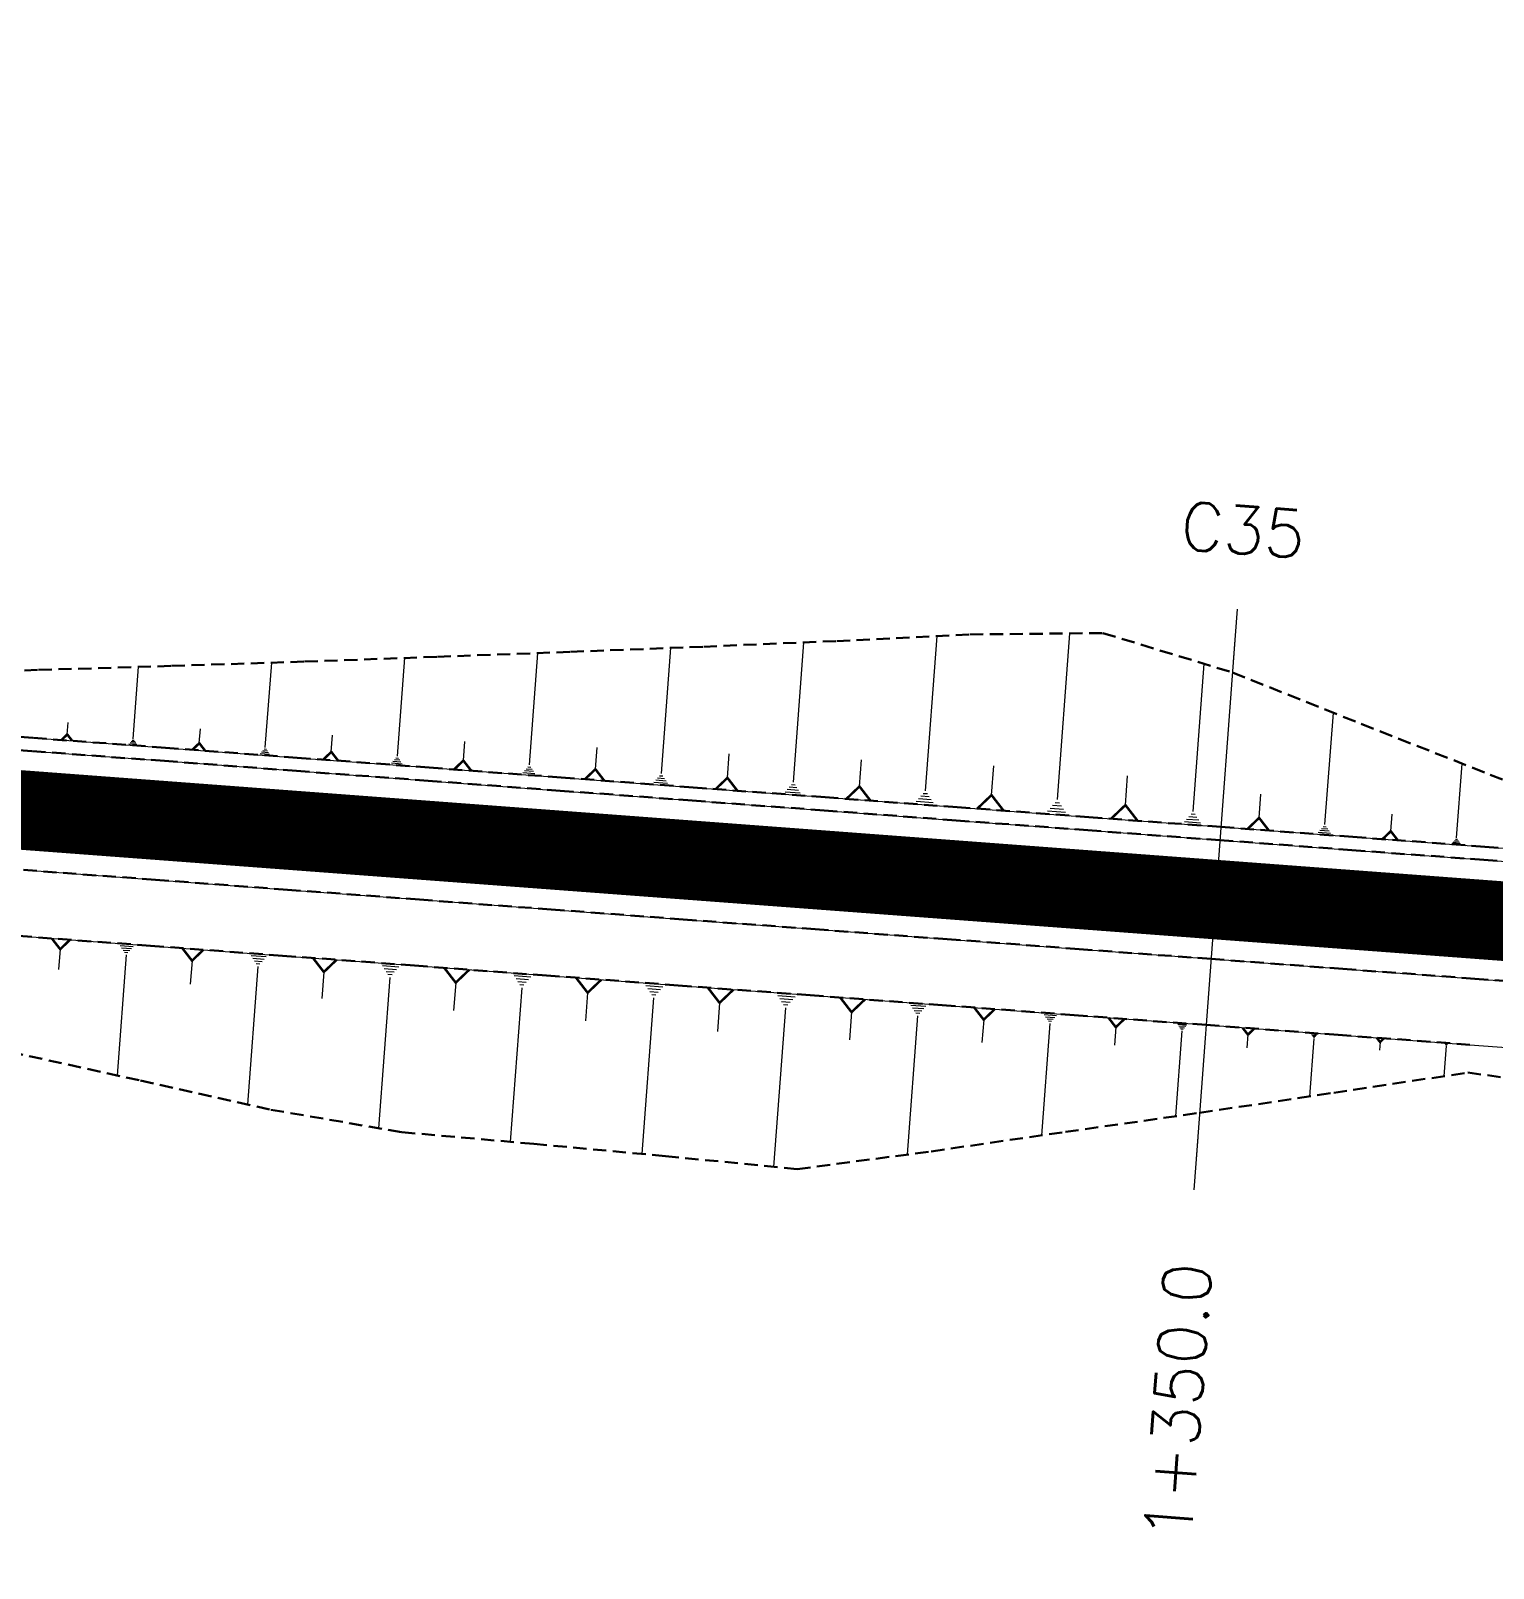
# Model space of a CAD drawing. Header units: metres. Extents: x 544752 to 548977, y 1840603 to 1844608.
# Drawn here: x 547820.2 to 547875.5, y 1842239.8 to 1842297.8 of the extents above; entities that cross this region are included whole.
import ezdxf

# ---------------------------------------------------------------- set-up
doc = ezdxf.new("R2010")
doc.units = ezdxf.units.M
doc.header["$MEASUREMENT"] = 0
for name, pattern in [('ACAD_ISO02W100', [15, 12, -3]), ('Anordnung Grundriss$0$GESTRICHELT', [0.75, 0.5, -0.25]), ('HIDDEN', [0.375, 0.25, -0.125])]:
    doc.linetypes.add(name, pattern=pattern)
doc.layers.add('C-ROAD', color=7, linetype='Continuous')
for name, color, linetype, lineweight in [('C-ROAD-CORR', 5, 'Continuous', 0), ('C-ROAD-SAMP', 150, 'HIDDEN', 0), ('C-ROAD-SAMP-TEXT', 11, 'Continuous', 0), ('C-TOPO-FEAT', 94, 'Continuous', 5)]:
    doc.layers.add(name, color=color, linetype=linetype, lineweight=lineweight)

msp = doc.modelspace()

# ---------------------------------------------------------------- linework, layer by layer
at = {"layer": 'C-ROAD-CORR', "color": 160, "linetype": 'Continuous'}
for p, q in [((547854.0040573404, 1842269.121503812, 509.178027047173), (547854.4418657845, 1842274.961032617, 505.2740818689236)), ((547858.9930371715, 1842268.787345327, 509.2447739455619), (547859.4636073255, 1842275.063852794, 505.0486920560453)), ((547839.0350453675, 1842270.096336339, 509.0679427833724), (547839.3517330516, 1842274.320345444, 506.2440334358739)), ((547844.0245864192, 1842269.769663468, 509.0938472207617), (547844.3802196266, 1842274.5131315, 505.922659994483)), ((547849.0142274436, 1842269.44432404, 509.1308062160118), (547849.409907723, 1842274.721943557, 505.6025185828586)), ((547824.0667571635, 1842271.080822563, 509.0589187975634), (547824.2702989394, 1842273.795681263, 507.2439333957464)), ((547829.0561018805, 1842270.751530961, 509.0507359088147), (547829.2964258648, 1842273.9569941, 506.9077629428901)), ((547834.0455430567, 1842270.423525939, 509.053638908896), (547834.3237120834, 1842274.13376969, 506.5732010710922)), ((547864.1228458105, 1842268.338404814, 509.3959782668771), (547864.5405605059, 1842273.909921371, 505.6712093810609)), ((547869.0996657531, 1842267.842056633, 509.5954031528569), (547869.4161583761, 1842272.063463996, 506.7732331676458)), ((547821.5721237181, 1842271.24598739, 509.0671605860632), (547821.6058866831, 1842271.696320885, 508.7660956650101)), ((547826.5614167538, 1842270.916006458, 509.0534655331769), (547826.6017680031, 1842271.454215086, 508.6936527728983)), ((547823.9041444714, 1842270.894793511, 509.1906960595488), (547824.1998134992, 1842270.872626244, 509.1906960595488)), ((547823.9447976444, 1842270.941300774, 509.1577517440525), (547824.1665494153, 1842270.924675324, 509.1577517440525)), ((547823.9854508174, 1842270.987808037, 509.1248074285561), (547824.1332853314, 1842270.976724403, 509.1248074285561)), ((547824.0261039905, 1842271.0343153, 509.0918631130597), (547824.1000212474, 1842271.028773483, 509.0918631130597)), ((547831.550810833, 1842270.587373253, 509.0508154891513), (547831.5979529207, 1842271.216158703, 508.6304487085723)), ((547836.5402880001, 1842270.259848283, 509.0593705634825), (547836.5943874868, 1842270.981432152, 508.5769645411817)), ((547828.8641033096, 1842270.53188444, 509.2063267525104), (547829.2132029405, 1842270.505711307, 509.2063267525104)), ((547828.9121029524, 1842270.58679607, 509.1674290415865), (547829.1739276755, 1842270.56716622, 509.1674290415865)), ((547828.960102595, 1842270.641707701, 509.1285313306626), (547829.1346524105, 1842270.628621134, 509.1285313306626)), ((547829.0081022378, 1842270.696619331, 509.0896336197386), (547829.0953771455, 1842270.690076048, 509.0896336197386)), ((547833.8788678834, 1842270.232849406, 509.18870830386), (547834.1819234797, 1842270.210128343, 509.18870830386)), ((547833.9344262745, 1842270.29640825, 509.1436851722053), (547834.1364633386, 1842270.281260875, 509.1436851722053)), ((547833.9899846655, 1842270.359967094, 509.0986620405507), (547834.0910031977, 1842270.352393407, 509.0986620405507)), ((547841.5298115759, 1842269.932942315, 509.0794578272579), (547841.5909614932, 1842270.748565469, 508.5341829970433)), ((547846.5193919465, 1842269.606793884, 509.1109846644569), (547846.5877061472, 1842270.517974901, 508.501825799667)), ((547851.5091163223, 1842269.282566205, 509.1531734212248), (547851.5848834828, 1842270.293155477, 508.4775563899917)), ((547833.8233094922, 1842270.169290561, 509.2337314355146), (547834.2273836207, 1842270.138995811, 509.2337314355146)), ((547838.7820386484, 1842269.806896447, 509.2729731056742), (547839.2420657817, 1842269.772406719, 509.2729731056742)), ((547838.8452903281, 1842269.87925642, 509.2217155250988), (547839.1903106782, 1842269.853389124, 509.2217155250988)), ((547838.908542008, 1842269.951616393, 509.1704579445233), (547839.1385555746, 1842269.934371529, 509.1704579445233)), ((547838.9717936878, 1842270.023976366, 509.1192003639479), (547839.0868004711, 1842270.015353934, 509.1192003639479)), ((547843.9535561933, 1842269.688404832, 509.1514083407443), (547844.0827062465, 1842269.678722033, 509.1514083407443)), ((547856.4986952728, 1842268.956398831, 509.2086049532884), (547856.5816238698, 1842270.062507993, 508.4691292744147)), ((547861.5591336318, 1842268.578775951, 509.3082700931155), (547861.6423274518, 1842269.688422682, 508.5664294153616)), ((547874.076016163, 1842267.339445783, 509.8109608843268), (547874.2861131668, 1842270.14173871, 507.9375224054463)), ((547843.7404655156, 1842269.444628924, 509.324091700692), (547844.2570657282, 1842269.405897728, 509.324091700692)), ((547843.8114957415, 1842269.52588756, 509.2665305807094), (547844.198945901, 1842269.496839163, 509.2665305807094)), ((547843.8825259674, 1842269.607146196, 509.2089694607268), (547844.1408260737, 1842269.587780598, 509.2089694607268)), ((547848.6981123111, 1842269.082688073, 509.3869780195586), (547849.2728857354, 1842269.039595442, 509.3869780195586)), ((547848.7771410942, 1842269.173097065, 509.3229350686719), (547849.2082211624, 1842269.140777592, 509.3229350686719)), ((547848.8561698773, 1842269.263506057, 509.2588921177852), (547849.1435565895, 1842269.241959741, 509.2588921177852)), ((547848.9351986605, 1842269.353915049, 509.1948491668985), (547849.0788920166, 1842269.343141891, 509.1948491668985)), ((547853.6542853613, 1842268.721364385, 509.4614735178844), (547854.2902550362, 1842268.673683672, 509.4614735178844)), ((547853.7417283561, 1842268.821399241, 509.3906119002065), (547854.2187056122, 1842268.785638707, 509.3906119002065)), ((547853.8291713509, 1842268.921434098, 509.3197502825287), (547854.1471561883, 1842268.897593742, 509.3197502825287)), ((547853.9166143456, 1842269.021468955, 509.2488886648508), (547854.0756067644, 1842269.009548777, 509.2488886648508)), ((547858.7110778076, 1842268.464783586, 509.4732667678385), (547859.2237478207, 1842268.42634705, 509.4732667678385)), ((547858.8050642622, 1842268.572304167, 509.3971024937463), (547859.146844271, 1842268.546679809, 509.3971024937463)), ((547858.8990507169, 1842268.679824747, 509.3209382196541), (547859.0699407213, 1842268.667012568, 509.3209382196541)), ((547866.6115629128, 1842268.094327266, 509.4916543567701), (547866.6789667503, 1842268.993365774, 508.8906132172165)), ((547858.6170913529, 1842268.357263006, 509.5494310419307), (547859.3006513704, 1842268.306014291, 509.5494310419307)), ((547863.7891270401, 1842267.95663027, 509.6664156184995), (547864.3959081162, 1842267.911137922, 509.6664156184995)), ((547863.8725567327, 1842268.052073906, 509.5988062805939), (547864.3276425397, 1842268.017954645, 509.5988062805939)), ((547863.9559864253, 1842268.147517542, 509.5311969426883), (547864.2593769634, 1842268.124771368, 509.5311969426883)), ((547864.039416118, 1842268.242961178, 509.4635876047827), (547864.1911113869, 1842268.231588091, 509.4635876047827)), ((547871.587820873, 1842267.590483311, 509.7020634581133), (547871.6356825421, 1842268.228866603, 509.2752801575482)), ((547868.8468148714, 1842267.552795019, 509.8003071885256), (547869.306558655, 1842267.518326535, 509.8003071885256)), ((547868.9100275919, 1842267.625110423, 509.7490811796084), (547869.2548354295, 1842267.599259059, 509.7490811796084)), ((547868.9732403122, 1842267.697425826, 509.6978551706912), (547869.2031122041, 1842267.680191583, 509.6978551706912)), ((547869.0364530326, 1842267.769741229, 509.6466291617741), (547869.1513889786, 1842267.761124108, 509.6466291617741)), ((547873.9081663969, 1842267.147425515, 509.9469821399242), (547874.2133576856, 1842267.124544333, 509.9469821399242)), ((547873.9501288384, 1842267.195430582, 509.9129768260248), (547874.179022305, 1842267.178269695, 509.9129768260248)), ((547873.99209128, 1842267.243435649, 509.8789715121255), (547874.1446869243, 1842267.231995058, 509.8789715121255)), ((547874.0340537215, 1842267.291440716, 509.8449661982261), (547874.1103515436, 1842267.28572042, 509.8449661982261)), ((547824.0676354981, 1842263.228876362, 509.0892797807703), (547823.5720887686, 1842263.26602911, 509.0892797807703)), ((547821.3043095807, 1842263.133596609, 508.881912541694), (547821.2466937617, 1842262.36511158, 508.3681513249838)), ((547823.7950936346, 1842262.917088249, 508.8684186656171), (547823.453953874, 1842258.366935126, 505.8264697452649)), ((547823.9995000323, 1842263.150929334, 509.034064501982), (547823.6278399851, 1842263.178793895, 509.034064501982)), ((547823.9313645664, 1842263.072982305, 508.9788492231937), (547823.6835912016, 1842263.09155868, 508.9788492231937)), ((547823.8632291005, 1842262.995035277, 508.9236339444054), (547823.7393424182, 1842263.004323465, 508.9236339444054)), ((547826.2858486718, 1842262.70019286, 508.8584987080101), (547826.2192773777, 1842261.81225889, 508.2648813706724)), ((547829.088853355, 1842262.840313721, 509.1036270418041), (547828.5210788527, 1842262.88288162, 509.1036270418041)), ((547829.0107868924, 1842262.751005624, 509.0403639314789), (547828.5849560157, 1842262.782931549, 509.0403639314789)), ((547828.9327204297, 1842262.661697528, 508.9771008211536), (547828.6488331787, 1842262.682981477, 508.9771008211536)), ((547828.7765875045, 1842262.483081335, 508.8505746005031), (547828.3857253593, 1842257.26972653, 505.3652503501168)), ((547828.8546539672, 1842262.572389432, 508.9138377108284), (547828.7127103416, 1842262.583031406, 508.9138377108284)), ((547831.2678280383, 1842262.272661545, 508.8509568324009), (547831.1931838564, 1842261.277050666, 508.1853534215452)), ((547834.1001820916, 1842262.455892368, 509.1321805537742), (547833.4804650054, 1842262.502354571, 509.1321805537742)), ((547834.0149737552, 1842262.358413962, 509.0631298475028), (547833.5501859407, 1842262.393260614, 509.0631298475028)), ((547833.929765419, 1842262.260935556, 508.9940791412313), (547833.6199068759, 1842262.284166658, 508.9940791412313)), ((547833.8445570826, 1842262.163457151, 508.9250284349599), (547833.6896278112, 1842262.175072701, 508.9250284349599)), ((547839.0930088107, 1842262.079219144, 509.1769088616751), (547838.4593016503, 1842262.126730228, 509.1769088616751)), ((547833.7593487464, 1842262.065978745, 508.8559777286885), (547833.3327287614, 1842256.375682623, 505.0518002255936)), ((547836.2516867513, 1842261.870197122, 508.872119134817), (547836.1727370685, 1842260.817159079, 508.1681235001269)), ((547838.7444811742, 1842261.680503246, 508.8944707751459), (547838.3082302697, 1842255.861749046, 505.0044142036559)), ((547839.0058769016, 1842261.979540169, 509.1062993400428), (547838.5305965312, 1842262.015173483, 509.1062993400428)), ((547838.9187449923, 1842261.879861195, 509.0356898184105), (547838.6018914123, 1842261.903616737, 509.0356898184105)), ((547838.8316130833, 1842261.78018222, 508.9650802967782), (547838.6731862932, 1842261.792059991, 508.9650802967782)), ((547841.2372287667, 1842261.490184741, 508.9202374900983), (547841.1573479753, 1842260.424727487, 508.2079391439868)), ((547844.0832090501, 1842261.703645817, 509.2341834873329), (547843.4408994166, 1842261.751801856, 509.2341834873329)), ((547843.9948943394, 1842261.602613716, 509.162615452752), (547843.5131621141, 1842261.638730746, 509.162615452752)), ((547843.9065796285, 1842261.501581615, 509.0910474181712), (547843.5854248117, 1842261.525659635, 509.0910474181712)), ((547843.7299502068, 1842261.299517414, 508.9479113490096), (547843.2877772662, 1842255.401774558, 505.0050478825241)), ((547843.8182649177, 1842261.400549515, 509.0194793835904), (547843.6576875092, 1842261.412588525, 509.0194793835904)), ((547846.2226220686, 1842261.108188807, 508.9789757794675), (547846.1415120534, 1842260.026336055, 508.2557164248881)), ((547848.7152662434, 1842260.916490908, 509.0119336701763), (547848.2654854794, 1842254.917274211, 505.0012311154506)), ((547849.0746030951, 1842261.327572556, 509.3031312747281), (547848.4212421788, 1842261.376557147, 509.3031312747281)), ((547848.9847688822, 1842261.224802144, 509.2303318735902), (547848.4947481949, 1842261.261540587, 509.2303318735902)), ((547848.8949346693, 1842261.122031732, 509.1575324724522), (547848.5682542111, 1842261.146524027, 509.1575324724522)), ((547848.8051004563, 1842261.01926132, 509.0847330713142), (547848.6417602273, 1842261.031507468, 509.0847330713142)), ((547854.0199632685, 1842260.970777, 509.3945464782755), (547853.4499786602, 1842261.013510598, 509.3945464782755)), ((547853.9415929263, 1842260.881121265, 509.3310371113863), (547853.51410447, 1842260.913171464, 509.3310371113863)), ((547851.2102271763, 1842260.755694137, 509.0693827923321), (547851.1323217807, 1842259.716584892, 508.3746990840633)), ((547853.7064818995, 1842260.612154061, 509.1405090107187), (547853.3140982931, 1842255.378505867, 505.6416178652667)), ((547853.863222584, 1842260.79146553, 509.2675277444971), (547853.5782302798, 1842260.812832329, 509.2675277444971)), ((547853.7848522417, 1842260.701809795, 509.2040183776079), (547853.6423560897, 1842260.712493195, 509.2040183776079)), ((547856.202870996, 1842260.470406267, 509.2166661002194), (547856.1382709537, 1842259.608765033, 508.6406264479199)), ((547858.6993351331, 1842260.329659372, 509.2956326731329), (547858.3823923399, 1842256.102247599, 506.4694485136051)), ((547858.9525456628, 1842260.619332423, 509.5008281584718), (547858.4921479527, 1842260.653849935, 509.5008281584718)), ((547858.8892430303, 1842260.54691416, 509.4495292871371), (547858.5439447478, 1842260.572802294, 509.4495292871371)), ((547858.8259403979, 1842260.474495898, 509.3982304158023), (547858.5957415429, 1842260.491754653, 509.3982304158023)), ((547858.7626377655, 1842260.402077635, 509.3469315444676), (547858.647538338, 1842260.410707013, 509.3469315444676)), ((547861.1957651968, 1842260.188458003, 509.3781280756509), (547861.1449724282, 1842259.510979439, 508.9252081121115)), ((547863.6921762322, 1842260.047002834, 509.4625941484517), (547863.4505405495, 1842256.824044143, 507.3079247457935)), ((547863.8852227394, 1842260.267848194, 509.6190342135264), (547863.5342177082, 1842260.294164181, 509.6190342135264)), ((547863.8369611127, 1842260.212636854, 509.5799241972578), (547863.5737073391, 1842260.232373845, 509.5799241972578)), ((547863.7886994858, 1842260.157425514, 509.5408141809891), (547863.6131969702, 1842260.170583508, 509.5408141809891)), ((547863.7404378591, 1842260.102214174, 509.5017041647204), (547863.6526866012, 1842260.108793171, 509.5017041647204)), ((547866.1886676915, 1842259.906620364, 509.5516100234212), (547866.1516988226, 1842259.413526232, 509.2219580047669)), ((547868.6852040633, 1842259.766836941, 509.6431667294715), (547868.520932996, 1842257.575774519, 508.1783588888255)), ((547868.8164427755, 1842259.916974134, 509.749519301998), (547868.5778191979, 1842259.934864518, 509.749519301998)), ((547868.7836330975, 1842259.879439836, 509.7229311588664), (547868.6046654142, 1842259.892857624, 509.7229311588664)), ((547868.7508234194, 1842259.841905538, 509.6963430157348), (547868.6315116306, 1842259.85085073, 509.6963430157348)), ((547868.7180137414, 1842259.804371239, 509.6697548726032), (547868.6583578469, 1842259.808843835, 509.6697548726032)), ((547871.1817471529, 1842259.627143122, 509.7386160011484), (547871.1589569359, 1842259.323165136, 509.5353952565836)), ((547873.6782939942, 1842259.487499342, 509.8362390710176), (547873.5920717892, 1842258.337459739, 509.0673942359918)), ((547873.7471782552, 1842259.566302992, 509.8920611548494), (547873.6219300827, 1842259.575693254, 509.8920611548494)), ((547873.72995719, 1842259.546602079, 509.8781056338915), (547873.6360210605, 1842259.553644776, 509.8781056338915)), ((547873.7127361248, 1842259.526901167, 509.8641501129335), (547873.6501120384, 1842259.531596298, 509.8641501129335)), ((547873.6955150594, 1842259.507200254, 509.8501945919756), (547873.6642030163, 1842259.50954782, 509.8501945919756))]:
    msp.add_line(p, q, dxfattribs=at)
at = {"layer": 'C-ROAD-CORR', "color": 5, "linetype": 'Anordnung Grundriss$0$GESTRICHELT', "lineweight": 30, "extrusion": (0.0414712843304201, 0.5531477561515509, 0.8320502944176452), "const_width": 0.1, "elevation": 1042190.639601172}
msp.add_lwpolyline([(-408554.0855501051, -1562367.955263771), (-408553.8824876056, -1562368.22601377), (-408553.6794251062, -1562367.955263771)], dxfattribs=at)
at = {"layer": 'C-ROAD-CORR', "color": 5, "linetype": 'Anordnung Grundriss$0$GESTRICHELT', "lineweight": 30, "extrusion": (0.04147128415034185, 0.5531477562055338, 0.8320502943907327), "const_width": 0.1, "elevation": 1042190.652591162}
msp.add_lwpolyline([(-408559.1257960504, -1562367.946441214), (-408558.8831092628, -1562368.270023598), (-408558.6404224755, -1562367.946441214)], dxfattribs=at)
at = {"layer": 'C-ROAD-CORR', "color": 5, "linetype": 'Anordnung Grundriss$0$GESTRICHELT', "lineweight": 30, "extrusion": (0.04147128407831589, 0.5531477563668902, 0.8320502942870529), "const_width": 0.1, "elevation": 1042190.675777804}
msp.add_lwpolyline([(-408564.1669225956, -1562367.930909082), (-408563.8833932858, -1562368.308948161), (-408563.5998639767, -1562367.930909082)], dxfattribs=at)
at = {"layer": 'C-ROAD-CORR', "color": 5, "linetype": 'Anordnung Grundriss$0$GESTRICHELT', "lineweight": 30, "extrusion": (0.04147128422987926, 0.5531477561703181, 0.83205029441018), "const_width": 0.1, "elevation": 1042190.708367334}
msp.add_lwpolyline([(-408569.2082053937, -1562367.909329665), (-408568.8828318089, -1562368.343161112), (-408568.557458224, -1562367.909329665)], dxfattribs=at)
at = {"layer": 'C-ROAD-CORR', "color": 5, "linetype": 'Anordnung Grundriss$0$GESTRICHELT', "lineweight": 30, "extrusion": (0.04147128418348919, 0.553147756381763, 0.8320502942719235), "const_width": 0.1, "elevation": 1042190.75153965}
msp.add_lwpolyline([(-408574.2508193442, -1562367.880493025), (-408573.8830419573, -1562368.370862874), (-408573.5152645706, -1562367.880493024)], dxfattribs=at)
at = {"layer": 'C-ROAD-CORR', "color": 5, "linetype": 'Anordnung Grundriss$0$GESTRICHELT', "lineweight": 30, "extrusion": (0.04147128414722572, 0.5531477563224834, 0.8320502943131399), "const_width": 0.1, "elevation": 1042190.804158541}
msp.add_lwpolyline([(-408579.2940153268, -1562367.845385719), (-408578.8831493873, -1562368.393206971), (-408578.4722834477, -1562367.845385719)], dxfattribs=at)
at = {"layer": 'C-ROAD-CORR', "color": 5, "linetype": 'Anordnung Grundriss$0$GESTRICHELT', "lineweight": 30, "extrusion": (0.04147128417667998, 0.5531477562963758, 0.8320502943290282), "const_width": 0.1, "elevation": 1042190.866814221}
msp.add_lwpolyline([(-408584.3387340276, -1562367.803643012), (-408583.8830433328, -1562368.411230606), (-408583.4273526381, -1562367.803643013)], dxfattribs=at)
at = {"layer": 'C-ROAD-CORR', "color": 5, "linetype": 'Anordnung Grundriss$0$GESTRICHELT', "lineweight": 30, "extrusion": (0.04147128422808147, 0.5531477562496488, 0.8320502943575302), "const_width": 0.1, "elevation": 1042190.93938363}
msp.add_lwpolyline([(-408589.3816200848, -1562367.755311908), (-408588.8828579603, -1562368.420328074), (-408588.3840958356, -1562367.755311908)], dxfattribs=at)
at = {"layer": 'C-ROAD-CORR', "color": 5, "linetype": 'Anordnung Grundriss$0$GESTRICHELT', "lineweight": 30, "extrusion": (0.04147128429325615, 0.5531477562968761, 0.832050294322885), "const_width": 0.1, "elevation": 1042191.023414362}
msp.add_lwpolyline([(-408594.4575152223, -1562367.699345793), (-408593.9571579512, -1562368.366488822), (-408593.4568006806, -1562367.699345794)], dxfattribs=at)
at = {"layer": 'C-ROAD-CORR', "color": 5, "linetype": 'Anordnung Grundriss$0$GESTRICHELT', "lineweight": 30, "extrusion": (0.04147128412655566, 0.5531477563336822, 0.8320502943067252), "const_width": 0.1, "elevation": 1042191.117534789}
msp.add_lwpolyline([(-408599.437628867, -1562367.636449222), (-408599.0322381768, -1562368.176970142), (-408598.6268474868, -1562367.636449222)], dxfattribs=at)
at = {"layer": 'C-ROAD-CORR', "color": 5, "linetype": 'Anordnung Grundriss$0$GESTRICHELT', "lineweight": 30, "extrusion": (0.04147128421895144, 0.5531477562832964, 0.8320502943356164), "const_width": 0.1, "elevation": 1042191.22023521}
msp.add_lwpolyline([(-408604.3197705986, -1562367.56806721), (-408604.0319134699, -1562367.951876715), (-408603.7440563411, -1562367.56806721)], dxfattribs=at)
at = {"layer": 'C-ROAD-CORR', "color": 5, "linetype": 'Anordnung Grundriss$0$GESTRICHELT', "lineweight": 30, "extrusion": (0.0414712842830419, 0.553147756275755, -0.8320502943374355), "const_width": 0.1, "elevation": 1041339.156520722}
msp.add_lwpolyline([(-408553.8756024276, 1562926.596722418), (-408554.2221244883, 1562926.134693003), (-408554.5686465487, 1562926.596722418)], dxfattribs=at)
at = {"layer": 'C-ROAD-CORR', "color": 5, "linetype": 'Anordnung Grundriss$0$GESTRICHELT', "lineweight": 30, "extrusion": (0.04147128411753506, 0.5531477562892574, -0.8320502943367083), "const_width": 0.1, "elevation": 1041339.142790928}
msp.add_lwpolyline([(-408558.8223032212, 1562926.605728624), (-408559.2226866996, 1562926.071883987), (-408559.6230701775, 1562926.605728624)], dxfattribs=at)
at = {"layer": 'C-ROAD-CORR', "color": 5, "linetype": 'Anordnung Grundriss$0$GESTRICHELT', "lineweight": 30, "extrusion": (0.04147128422471204, 0.5531477563282272, -0.8320502943054592), "const_width": 0.1, "elevation": 1041339.119317765}
msp.add_lwpolyline([(-408563.7733980067, 1562926.621469464), (-408564.222334707, 1562926.022887197), (-408564.671271407, 1562926.621469465)], dxfattribs=at)
at = {"layer": 'C-ROAD-CORR', "color": 5, "linetype": 'Anordnung Grundriss$0$GESTRICHELT', "lineweight": 30, "extrusion": (0.04147128406805309, 0.5531477563745444, -0.8320502942824759), "const_width": 0.1, "elevation": 1041339.08577391}
msp.add_lwpolyline([(-408568.7480438346, 1562926.643690704), (-408569.2228753516, 1562926.010582015), (-408569.6977068682, 1562926.643690704)], dxfattribs=at)
at = {"layer": 'C-ROAD-CORR', "color": 5, "linetype": 'Anordnung Grundriss$0$GESTRICHELT', "lineweight": 30, "extrusion": (0.04147128424946199, 0.5531477562244657, -0.8320502943732065), "const_width": 0.1, "elevation": 1041339.042113706}
msp.add_lwpolyline([(-408573.7417933436, 1562926.67296748), (-408574.2222248798, 1562926.032392099), (-408574.7026564162, 1562926.67296748)], dxfattribs=at)
at = {"layer": 'C-ROAD-CORR', "color": 5, "linetype": 'Anordnung Grundriss$0$GESTRICHELT', "lineweight": 30, "extrusion": (0.04147128411083947, 0.5531477563620457, -0.8320502942886523), "const_width": 0.1, "elevation": 1041338.98886852}
msp.add_lwpolyline([(-408578.7349032041, 1562926.708332884), (-408579.22272773, 1562926.057900184), (-408579.7105522556, 1562926.708332884)], dxfattribs=at)
at = {"layer": 'C-ROAD-CORR', "color": 5, "linetype": 'Anordnung Grundriss$0$GESTRICHELT', "lineweight": 30, "extrusion": (0.04147128410278896, 0.5531477562248983, -0.8320502943802294), "const_width": 0.1, "elevation": 1041338.925248973}
msp.add_lwpolyline([(-408583.7541693932, 1562926.750747785), (-408584.2227201947, 1562926.126013383), (-408584.6912709961, 1562926.750747785)], dxfattribs=at)
at = {"layer": 'C-ROAD-CORR', "color": 5, "linetype": 'Anordnung Grundriss$0$GESTRICHELT', "lineweight": 30, "extrusion": (0.0414712841898507, 0.553147756318896, -0.8320502943134002), "const_width": 0.1, "elevation": 1041338.852167758}
msp.add_lwpolyline([(-408588.8339223783, 1562926.799539306), (-408589.2224500455, 1562926.281502416), (-408589.6109777134, 1562926.799539306)], dxfattribs=at)
at = {"layer": 'C-ROAD-CORR', "color": 5, "linetype": 'Anordnung Grundriss$0$GESTRICHELT', "lineweight": 30, "extrusion": (0.04147128435794952, 0.5531477563410466, -0.8320502942902961), "const_width": 0.1, "elevation": 1041338.769058872}
msp.add_lwpolyline([(-408593.916402303, 1562926.855092187), (-408594.221888108, 1562926.44777778), (-408594.5273739135, 1562926.855092186)], dxfattribs=at)
at = {"layer": 'C-ROAD-CORR', "color": 5, "linetype": 'Anordnung Grundriss$0$GESTRICHELT', "lineweight": 30, "extrusion": (0.04147128423670474, 0.5531477561279402, -0.8320502944380127), "const_width": 0.1, "elevation": 1041338.675418289}
msp.add_lwpolyline([(-408598.999899571, 1562926.917426149), (-408599.222243518, 1562926.620967554), (-408599.444587465, 1562926.917426149)], dxfattribs=at)
at = {"layer": 'C-ROAD-CORR', "color": 5, "linetype": 'Anordnung Grundriss$0$GESTRICHELT', "lineweight": 30, "extrusion": (0.04147128422229947, 0.5531477560152713, -0.832050294513633), "const_width": 0.1, "elevation": 1041338.572081623}
msp.add_lwpolyline([(-408604.0851951499, 1562926.986311918), (-408604.2222636341, 1562926.80355394), (-408604.3593321181, 1562926.986311918)], dxfattribs=at)
at = {"layer": 'C-ROAD-CORR', "color": 92, "linetype": 'Anordnung Grundriss$0$GESTRICHELT', "lineweight": 30}
for points in [[(547795.3733333691, 1842273.108476683, 509.1755923148555), (547800.38364716, 1842273.058872495, 508.9472776337004), (547805.4089128793, 1842273.208698484, 508.5856363595552), (547810.4345854775, 1842273.363951462, 508.2203669388884), (547812.8363700053, 1842273.435600924, 508.0474959697614), (547815.4600516116, 1842273.516450605, 507.8585664763281), (547817.7024595314, 1842273.58907852, 507.6973277756963), (547820.486617287, 1842273.683615527, 507.4975430017495), (547825.5118088578, 1842273.832452518, 507.1607184558632), (547830.5382426939, 1842273.997858956, 506.8247626254403), (547835.5658085977, 1842274.178365018, 506.4906581424215), (547840.5939788829, 1842274.366932372, 506.1631103965124), (547845.6225692397, 1842274.561102679, 505.8437628814443), (547850.6526175287, 1842274.774719019, 505.5233609747485), (547855.685202229, 1842275.022166243, 505.192287862247), (547860.7033858885, 1842275.077531077, 505.0015750853357), (547865.6055822696, 1842273.585847053, 505.8570688140488), (547870.4737976267, 1842271.640921044, 507.0275179144234), (547875.3442352037, 1842269.725635204, 508.1900974600089), (547880.2158495461, 1842267.826045171, 509.3541297818909)], [(547795.3640744298, 1842272.98498011, 509.2581544301177), (547800.3500809253, 1842272.611163007, 509.2465883069319), (547805.3360874208, 1842272.237345903, 509.235022183746), (547810.3220939162, 1842271.863528799, 509.2234560605602), (547812.7051117367, 1842271.684866212, 509.2179281340142), (547815.3081004117, 1842271.489711695, 509.2135178532181), (547817.5325595228, 1842271.322936769, 509.2123289780747), (547820.2941069072, 1842271.115894591, 509.2141612603979), (547825.2801134026, 1842270.742077487, 509.226750682923), (547830.2661198982, 1842270.368260383, 509.2512861207935), (547835.2521263936, 1842269.994443279, 509.2877675740093), (547840.238132889, 1842269.620626176, 509.3361950425704), (547845.2241393846, 1842269.246809072, 509.3965685264769), (547850.21014588, 1842268.872991968, 509.4688880257286), (547855.1961523754, 1842268.499174864, 509.5531535403258), (547860.182158871, 1842268.12535776, 509.6493650702683), (547865.1681653664, 1842267.751540656, 509.7575226155561), (547870.1541718618, 1842267.377723552, 509.8776261761892), (547875.1401783574, 1842267.003906448, 510.0096757521677), (547880.1261848528, 1842266.630089345, 510.1536713434915)], [(547819.7333812515, 1842263.636884848, 509.1341612603978), (547824.7193877469, 1842263.263067744, 509.146750682923), (547829.7053942424, 1842262.88925064, 509.1712861207934), (547834.6914007379, 1842262.515433536, 509.2077675740092), (547839.6774072333, 1842262.141616432, 509.2561950425704), (547844.6634137288, 1842261.767799328, 509.3165685264768), (547849.6494202242, 1842261.393982224, 509.3888880257286), (547854.6354267197, 1842261.020165121, 509.4731535403258), (547859.6214332152, 1842260.646348017, 509.5693650702682), (547864.6074397106, 1842260.272530913, 509.677522615556), (547869.5934462061, 1842259.898713809, 509.7976261761892), (547874.5794527016, 1842259.524896705, 509.9296757521677)], [(547819.4050663196, 1842259.257790457, 506.2065715518579), (547824.3377300367, 1842258.172482528, 505.743502532279), (547829.269306769, 1842257.072676298, 505.282686866296), (547834.2196774473, 1842256.223545428, 505.001403145753), (547839.20066442, 1842255.782777473, 505.0050714462104), (547844.1798971039, 1842255.318610654, 505.0050427391301), (547849.1572725612, 1842254.82967198, 505.0003991283668), (547854.2214348009, 1842255.498303293, 505.7815807136156), (547859.2906307232, 1842256.234074323, 506.6195937464762), (547864.358550242, 1842256.952820567, 507.4581710840905), (547869.4294824698, 1842257.711750597, 508.3355588124677), (547874.5006663516, 1842258.47403721, 509.227136558701)]]:
    msp.add_polyline3d(points, dxfattribs=at)
at = {"layer": 'C-ROAD-CORR', "color": 11, "linetype": 'Anordnung Grundriss$0$GESTRICHELT', "lineweight": 30}
for points in [[(547817.7024595314, 1842273.58907852, 507.6973277756963), (547820.486617287, 1842273.683615527, 507.4975430017495), (547825.5118088578, 1842273.832452518, 507.1607184558632), (547830.5382426939, 1842273.997858956, 506.8247626254403), (547835.5658085977, 1842274.178365018, 506.4906581424215), (547840.5939788829, 1842274.366932372, 506.1631103965124), (547845.6225692397, 1842274.561102679, 505.8437628814443), (547850.6526175287, 1842274.774719019, 505.5233609747485), (547855.685202229, 1842275.022166243, 505.192287862247), (547860.7033858885, 1842275.077531077, 505.0015750853357), (547865.6055822696, 1842273.585847053, 505.8570688140488), (547870.4737976267, 1842271.640921044, 507.0275179144234), (547875.3442352037, 1842269.725635204, 508.1900974600089), (547880.2158495461, 1842267.826045171, 509.3541297818909), (547885.2068165754, 1842267.518392115, 510.3752750345876), (547890.2281425701, 1842267.615669703, 511.0155795013762), (547895.2023737726, 1842267.084792672, 511.0379124147501), (547900.172809996, 1842266.503297863, 511.0214315026553), (547905.0709147317, 1842264.957039102, 510.9217825562255), (547910.0840021897, 1842264.944430338, 510.8959728459295), (547915.0631709191, 1842264.479410487, 511.184563019706), (547920.0344457849, 1842263.909101569, 511.5554889198337), (547925.0070494672, 1842263.356516525, 511.9265117576391), (547930.0851907864, 1842264.211602071, 512.3740456321489)], [(547795.3640744298, 1842272.98498011, 509.2581544301177), (547800.3500809253, 1842272.611163007, 509.2465883069319), (547805.3360874208, 1842272.237345903, 509.235022183746), (547810.3220939162, 1842271.863528799, 509.2234560605602), (547812.7051117367, 1842271.684866212, 509.2179281340142), (547815.3081004117, 1842271.489711695, 509.2135178532181), (547817.5325595228, 1842271.322936769, 509.2123289780747), (547820.2941069072, 1842271.115894591, 509.2141612603979), (547825.2801134026, 1842270.742077487, 509.226750682923), (547830.2661198982, 1842270.368260383, 509.2512861207935), (547835.2521263936, 1842269.994443279, 509.2877675740093), (547840.238132889, 1842269.620626176, 509.3361950425704), (547845.2241393846, 1842269.246809072, 509.3965685264769), (547850.21014588, 1842268.872991968, 509.4688880257286), (547855.1961523754, 1842268.499174864, 509.5531535403258), (547860.182158871, 1842268.12535776, 509.6493650702683), (547865.1681653664, 1842267.751540656, 509.7575226155561), (547870.1541718618, 1842267.377723552, 509.8776261761892), (547875.1401783574, 1842267.003906448, 510.0096757521677), (547880.1261848528, 1842266.630089345, 510.1536713434915)], [(547819.7333812515, 1842263.636884848, 509.1341612603978), (547824.7193877469, 1842263.263067744, 509.146750682923), (547829.7053942424, 1842262.88925064, 509.1712861207934), (547834.6914007379, 1842262.515433536, 509.2077675740092), (547839.6774072333, 1842262.141616432, 509.2561950425704), (547844.6634137288, 1842261.767799328, 509.3165685264768), (547849.6494202242, 1842261.393982224, 509.3888880257286), (547854.6354267197, 1842261.020165121, 509.4731535403258), (547859.6214332152, 1842260.646348017, 509.5693650702682), (547864.6074397106, 1842260.272530913, 509.677522615556), (547869.5934462061, 1842259.898713809, 509.7976261761892), (547874.5794527016, 1842259.524896705, 509.9296757521677)], [(547819.4050663196, 1842259.257790457, 506.2065715518579), (547824.3377300367, 1842258.172482528, 505.743502532279), (547829.269306769, 1842257.072676298, 505.282686866296), (547834.2196774473, 1842256.223545428, 505.001403145753), (547839.20066442, 1842255.782777473, 505.0050714462104), (547844.1798971039, 1842255.318610654, 505.0050427391301), (547849.1572725612, 1842254.82967198, 505.0003991283668), (547854.2214348009, 1842255.498303293, 505.7815807136156), (547859.2906307232, 1842256.234074323, 506.6195937464762), (547864.358550242, 1842256.952820567, 507.4581710840905), (547869.4294824698, 1842257.711750597, 508.3355588124677), (547874.5006663516, 1842258.47403721, 509.227136558701), (547879.4635700572, 1842257.792072997, 510.2364920758887), (547884.4185117857, 1842257.003911207, 510.8079412497203), (547889.4309096946, 1842256.982105174, 510.622829861852), (547894.4325135603, 1842256.816327212, 510.594040484204), (547899.4909274968, 1842257.408287134, 510.6036347014314), (547904.4427918779, 1842256.579079409, 510.5029145686216), (547909.3959817896, 1842255.767551729, 510.4259602290227), (547914.3887742432, 1842255.484246349, 510.7140884278163), (547919.389633997, 1842255.308543357, 511.0860988949212), (547924.390756039, 1842255.136338785, 511.4723942039114), (547929.3904166156, 1842254.944641056, 511.8576036174994)]]:
    msp.add_polyline3d(points, dxfattribs=at)
at = {"layer": 'C-ROAD-CORR', "color": 5, "linetype": 'Anordnung Grundriss$0$GESTRICHELT', "lineweight": 30}
for points in [[(547817.4951778124, 1842270.82433612, 509.2323289780747), (547820.2567251968, 1842270.617293941, 509.2341612603979), (547825.2427316923, 1842270.243476837, 509.246750682923), (547830.2287381878, 1842269.869659734, 509.2712861207934), (547835.2147446832, 1842269.49584263, 509.3077675740092), (547840.2007511787, 1842269.122025526, 509.3561950425704), (547845.1867576742, 1842268.748208422, 509.4165685264769), (547850.1727641696, 1842268.374391318, 509.4888880257286), (547855.1587706651, 1842268.000574214, 509.5731535403258), (547860.1447771606, 1842267.62675711, 509.6693650702683), (547865.130783656, 1842267.252940007, 509.7775226155561), (547870.1167901515, 1842266.879122903, 509.8976261761892), (547875.102796647, 1842266.505305799, 510.0296757521677), (547880.0888031424, 1842266.131488695, 510.1736713434915), (547885.074809638, 1842265.757671591, 510.3296129501607), (547890.0608161334, 1842265.383854487, 510.4975005721751), (547895.0468226288, 1842265.010037383, 510.6773342095349), (547900.0328291244, 1842264.636220279, 510.8691138622401), (547905.0188356198, 1842264.262403176, 511.0728395302906), (547910.0048421152, 1842263.888586072, 511.2885112136864), (547914.9908486108, 1842263.514768968, 511.5161289124276), (547919.9768551062, 1842263.140951864, 511.7556926265141), (547924.9628616016, 1842262.76713476, 512.0072023559459), (547929.9488680972, 1842262.393317656, 512.270658100723)], [(547819.9202898034, 1842266.129888095, 509.2341612603979), (547824.9062962988, 1842265.756070992, 509.246750682923), (547829.8923027944, 1842265.382253888, 509.2712861207934), (547834.8783092898, 1842265.008436784, 509.3077675740092), (547839.8643157852, 1842264.63461968, 509.3561950425704), (547844.8503222808, 1842264.260802576, 509.4165685264769), (547849.8363287762, 1842263.886985472, 509.4888880257286), (547854.8223352716, 1842263.513168368, 509.5731535403258), (547859.8083417672, 1842263.139351265, 509.6693650702683), (547864.7943482626, 1842262.765534161, 509.7775226155561), (547869.780354758, 1842262.391717057, 509.8976261761892), (547874.7663612536, 1842262.017899953, 510.0296757521677), (547879.752367749, 1842261.644082849, 510.1736713434915), (547884.7383742445, 1842261.270265745, 510.3296129501607), (547889.72438074, 1842260.896448641, 510.4975005721751), (547894.7103872354, 1842260.522631537, 510.6773342095349), (547899.6963937309, 1842260.148814433, 510.8691138622401), (547904.6824002264, 1842259.77499733, 511.0728395302906), (547909.6684067218, 1842259.401180226, 511.2885112136864), (547914.6544132173, 1842259.027363122, 511.5161289124276), (547919.6404197128, 1842258.653546018, 511.7556926265141), (547924.6264262082, 1842258.279728914, 512.0072023559459), (547929.6124327037, 1842257.90591181, 512.270658100723)]]:
    msp.add_polyline3d(points, dxfattribs=at)
at = {"layer": 'C-ROAD-CORR', "color": 160, "linetype": 'Anordnung Grundriss$0$GESTRICHELT', "lineweight": 30}
for points in [[(547817.4951778124, 1842270.82433612, 509.0823289780747), (547820.2567251968, 1842270.617293941, 509.0841612603979), (547825.2427316923, 1842270.243476837, 509.096750682923), (547830.2287381878, 1842269.869659734, 509.1212861207935), (547835.2147446832, 1842269.49584263, 509.1577675740093), (547840.2007511787, 1842269.122025526, 509.2061950425704), (547845.1867576742, 1842268.748208422, 509.2665685264769), (547850.1727641696, 1842268.374391318, 509.3388880257286), (547855.1587706651, 1842268.000574214, 509.4231535403258), (547860.1447771606, 1842267.62675711, 509.5193650702683), (547865.130783656, 1842267.252940007, 509.6275226155561), (547870.1167901515, 1842266.879122903, 509.7476261761892), (547875.102796647, 1842266.505305799, 509.8796757521677), (547880.0888031424, 1842266.131488695, 510.0236713434915), (547885.074809638, 1842265.757671591, 510.1796129501607), (547890.0608161334, 1842265.383854487, 510.3475005721751), (547895.0468226288, 1842265.010037383, 510.527334209535), (547900.0328291244, 1842264.636220279, 510.7191138622401), (547905.0188356198, 1842264.262403176, 510.9228395302906), (547910.0048421152, 1842263.888586072, 511.1385112136865), (547914.9908486108, 1842263.514768968, 511.3661289124276), (547919.9768551062, 1842263.140951864, 511.6056926265141), (547924.9628616016, 1842262.76713476, 511.8572023559459), (547929.9488680972, 1842262.393317656, 512.1206581007231)], [(547819.9202898034, 1842266.129888095, 509.0841612603979), (547824.9062962988, 1842265.756070992, 509.096750682923), (547829.8923027944, 1842265.382253888, 509.1212861207935), (547834.8783092898, 1842265.008436784, 509.1577675740093), (547839.8643157852, 1842264.63461968, 509.2061950425704), (547844.8503222808, 1842264.260802576, 509.2665685264769), (547849.8363287762, 1842263.886985472, 509.3388880257286), (547854.8223352716, 1842263.513168368, 509.4231535403258), (547859.8083417672, 1842263.139351265, 509.5193650702683), (547864.7943482626, 1842262.765534161, 509.6275226155561), (547869.780354758, 1842262.391717057, 509.7476261761892), (547874.7663612536, 1842262.017899953, 509.8796757521677), (547879.752367749, 1842261.644082849, 510.0236713434915), (547884.7383742445, 1842261.270265745, 510.1796129501607), (547889.72438074, 1842260.896448641, 510.3475005721751), (547894.7103872354, 1842260.522631537, 510.527334209535), (547899.6963937309, 1842260.148814433, 510.7191138622401), (547904.6824002264, 1842259.77499733, 510.9228395302906), (547909.6684067218, 1842259.401180226, 511.1385112136865), (547914.6544132173, 1842259.027363122, 511.3661289124276), (547919.6404197128, 1842258.653546018, 511.6056926265141), (547924.6264262082, 1842258.279728914, 511.8572023559459), (547929.6124327037, 1842257.90591181, 512.1206581007231)]]:
    msp.add_polyline3d(points, dxfattribs=at)
at = {"layer": 'C-ROAD-CORR', "color": 150, "linetype": 'Anordnung Grundriss$0$GESTRICHELT', "lineweight": 30}
msp.add_polyline3d([(547820.0885075001, 1842268.373591018, 509.3016612603979), (547825.0745139956, 1842267.999773914, 509.314250682923), (547830.0605204911, 1842267.625956811, 509.3387861207934), (547835.0465269865, 1842267.252139707, 509.3752675740092), (547840.032533482, 1842266.878322603, 509.4236950425704), (547845.0185399775, 1842266.504505499, 509.4840685264768), (547850.0045464729, 1842266.130688395, 509.5563880257286), (547854.9905529683, 1842265.756871291, 509.6406535403258), (547859.9765594639, 1842265.383054188, 509.7368650702683), (547864.9625659593, 1842265.009237084, 509.845022615556), (547869.9485724547, 1842264.63541998, 509.9651261761892), (547874.9345789503, 1842264.261602876, 510.0971757521677), (547879.9205854457, 1842263.887785772, 510.2411713434915), (547884.9065919413, 1842263.513968668, 510.3971129501606), (547889.8925984367, 1842263.140151564, 510.5650005721751), (547894.8786049321, 1842262.76633446, 510.7448342095349), (547899.8646114276, 1842262.392517356, 510.9366138622401), (547904.8506179231, 1842262.018700253, 511.1403395302906), (547909.8366244185, 1842261.644883149, 511.3560112136864), (547914.822630914, 1842261.271066045, 511.5836289124276), (547919.8086374095, 1842260.897248941, 511.8231926265141), (547924.7946439049, 1842260.523431837, 512.0747023559459), (547929.7806504004, 1842260.149614733, 512.338158100723)], dxfattribs=at)
msp.add_polyline3d([(547820.0885075001, 1842268.373591018, 509.3016612603979), (547825.0745139956, 1842267.999773914, 509.314250682923), (547830.0605204911, 1842267.625956811, 509.3387861207934), (547835.0465269865, 1842267.252139707, 509.3752675740092), (547840.032533482, 1842266.878322603, 509.4236950425704), (547845.0185399775, 1842266.504505499, 509.4840685264768), (547850.0045464729, 1842266.130688395, 509.5563880257286), (547854.9905529683, 1842265.756871291, 509.6406535403258), (547859.9765594639, 1842265.383054188, 509.7368650702683), (547864.9625659593, 1842265.009237084, 509.845022615556), (547869.9485724547, 1842264.63541998, 509.9651261761892), (547874.9345789503, 1842264.261602876, 510.0971757521677), (547879.9205854457, 1842263.887785772, 510.2411713434915), (547884.9065919413, 1842263.513968668, 510.3971129501606), (547889.8925984367, 1842263.140151564, 510.5650005721751), (547894.8786049321, 1842262.76633446, 510.7448342095349), (547899.8646114276, 1842262.392517356, 510.9366138622401), (547904.8506179231, 1842262.018700253, 511.1403395302906), (547909.8366244185, 1842261.644883149, 511.3560112136864), (547914.822630914, 1842261.271066045, 511.5836289124276), (547919.8086374095, 1842260.897248941, 511.8231926265141), (547924.7946439049, 1842260.523431837, 512.0747023559459), (547929.7806504004, 1842260.149614733, 512.338158100723)], dxfattribs=at)
at = {"layer": 'C-ROAD-SAMP', "color": 1, "linetype": 'Continuous', "lineweight": 13}
msp.add_lwpolyline([(547865.710200167, 1842274.981250074), (547864.9625659593, 1842265.009237084), (547864.2149317516, 1842255.037224093)], dxfattribs=at)
at = {"layer": 'C-ROAD-SAMP-TEXT', "color": 4, "linetype": 'Continuous', "lineweight": 9}
msp.add_line((547865.7849635878, 1842275.978451374), (547865.6354367462, 1842273.984048775), dxfattribs=at)
at = {"layer": 'C-ROAD-SAMP-TEXT', "color": 1, "linetype": 'Continuous', "lineweight": -3}
msp.add_line((547864.8878025386, 1842264.012035785), (547865.0373293802, 1842266.006438383), dxfattribs=at)
at = {"layer": 'C-ROAD-SAMP-TEXT', "color": 4, "linetype": 'Continuous', "lineweight": 5}
msp.add_line((547864.2896951723, 1842256.034425392), (547864.1401683307, 1842254.040022794), dxfattribs=at)
at = {"layer": 'C-TOPO-FEAT', "color": 94, "linetype": 'Continuous', "lineweight": 0, "ltscale": 2}
for points in [[(547817.4951778124, 1842270.82433612, 508.7823289780747), (547820.2567251968, 1842270.617293941, 508.7841612603979), (547825.2427316923, 1842270.243476837, 508.796750682923), (547830.2287381878, 1842269.869659734, 508.8212861207934), (547835.2147446832, 1842269.49584263, 508.8577675740092), (547840.2007511787, 1842269.122025526, 508.9061950425704), (547845.1867576742, 1842268.748208422, 508.9665685264769), (547850.1727641696, 1842268.374391318, 509.0388880257286), (547855.1587706651, 1842268.000574214, 509.1231535403258), (547860.1447771606, 1842267.62675711, 509.2193650702683), (547865.130783656, 1842267.252940007, 509.3275226155561), (547870.1167901515, 1842266.879122903, 509.4476261761892), (547875.102796647, 1842266.505305799, 509.5796757521677), (547880.0888031424, 1842266.131488695, 509.7236713434915), (547885.074809638, 1842265.757671591, 509.8796129501607), (547890.0608161334, 1842265.383854487, 510.0475005721751), (547895.0468226288, 1842265.010037383, 510.2273342095349), (547900.0328291244, 1842264.636220279, 510.4191138622401), (547905.0188356198, 1842264.262403176, 510.6228395302906), (547910.0048421152, 1842263.888586072, 510.8385112136864), (547914.9908486108, 1842263.514768968, 511.0661289124276), (547919.9768551062, 1842263.140951864, 511.3056926265141), (547924.9628616016, 1842262.76713476, 511.5572023559459), (547929.9488680972, 1842262.393317656, 511.8206581007231)], [(547817.5325595228, 1842271.322936769, 509.2123289780747), (547820.2941069072, 1842271.115894591, 509.2141612603979), (547825.2801134026, 1842270.742077487, 509.226750682923), (547830.2661198982, 1842270.368260383, 509.2512861207935), (547835.2521263936, 1842269.994443279, 509.2877675740093), (547840.238132889, 1842269.620626176, 509.3361950425704), (547845.2241393846, 1842269.246809072, 509.3965685264769), (547850.21014588, 1842268.872991968, 509.4688880257286), (547855.1961523754, 1842268.499174864, 509.5531535403258), (547860.182158871, 1842268.12535776, 509.6493650702683), (547865.1681653664, 1842267.751540656, 509.7575226155561), (547870.1541718618, 1842267.377723552, 509.8776261761892), (547875.1401783574, 1842267.003906448, 510.0096757521677), (547880.1261848528, 1842266.630089345, 510.1536713434915), (547885.1121913483, 1842266.256272241, 510.3096129501607), (547890.0981978438, 1842265.882455137, 510.4775005721751), (547895.0842043392, 1842265.508638033, 510.657334209535), (547900.0702108347, 1842265.134820929, 510.8491138622401), (547905.0562173302, 1842264.761003825, 511.0528395302906), (547910.0422238256, 1842264.387186721, 511.2685112136865), (547915.0282303211, 1842264.013369618, 511.4961289124276), (547920.0142368166, 1842263.639552514, 511.7356926265141), (547925.000243312, 1842263.26573541, 511.9872023559459), (547929.9862498075, 1842262.891918306, 512.2506581007231)], [(547820.0885075001, 1842268.373591018, 509.1516612603979), (547825.0745139956, 1842267.999773914, 509.164250682923), (547830.0605204911, 1842267.625956811, 509.1887861207935), (547835.0465269865, 1842267.252139707, 509.2252675740093), (547840.032533482, 1842266.878322603, 509.2736950425704), (547845.0185399775, 1842266.504505499, 509.3340685264769), (547850.0045464729, 1842266.130688395, 509.4063880257286), (547854.9905529683, 1842265.756871291, 509.4906535403258), (547859.9765594639, 1842265.383054188, 509.5868650702683), (547864.9625659593, 1842265.009237084, 509.6950226155561), (547869.9485724547, 1842264.63541998, 509.8151261761892), (547874.9345789503, 1842264.261602876, 509.9471757521677), (547879.9205854457, 1842263.887785772, 510.0911713434915), (547884.9065919413, 1842263.513968668, 510.2471129501607), (547889.8925984367, 1842263.140151564, 510.4150005721751), (547894.8786049321, 1842262.76633446, 510.594834209535), (547899.8646114276, 1842262.392517356, 510.7866138622401), (547904.8506179231, 1842262.018700253, 510.9903395302906), (547909.8366244185, 1842261.644883149, 511.2060112136865), (547914.822630914, 1842261.271066045, 511.4336289124276), (547919.8086374095, 1842260.897248941, 511.6731926265141), (547924.7946439049, 1842260.523431837, 511.9247023559459), (547929.7806504004, 1842260.149614733, 512.1881581007231)], [(547820.0885075001, 1842268.373591018, 509.1516612603979), (547825.0745139956, 1842267.999773914, 509.164250682923), (547830.0605204911, 1842267.625956811, 509.1887861207935), (547835.0465269865, 1842267.252139707, 509.2252675740093), (547840.032533482, 1842266.878322603, 509.2736950425704), (547845.0185399775, 1842266.504505499, 509.3340685264769), (547850.0045464729, 1842266.130688395, 509.4063880257286), (547854.9905529683, 1842265.756871291, 509.4906535403258), (547859.9765594639, 1842265.383054188, 509.5868650702683), (547864.9625659593, 1842265.009237084, 509.6950226155561), (547869.9485724547, 1842264.63541998, 509.8151261761892), (547874.9345789503, 1842264.261602876, 509.9471757521677), (547879.9205854457, 1842263.887785772, 510.0911713434915), (547884.9065919413, 1842263.513968668, 510.2471129501607), (547889.8925984367, 1842263.140151564, 510.4150005721751), (547894.8786049321, 1842262.76633446, 510.594834209535), (547899.8646114276, 1842262.392517356, 510.7866138622401), (547904.8506179231, 1842262.018700253, 510.9903395302906), (547909.8366244185, 1842261.644883149, 511.2060112136865), (547914.822630914, 1842261.271066045, 511.4336289124276), (547919.8086374095, 1842260.897248941, 511.6731926265141), (547924.7946439049, 1842260.523431837, 511.9247023559459), (547929.7806504004, 1842260.149614733, 512.1881581007231)], [(547820.0885075001, 1842268.373591018, 508.8516612603979), (547825.0745139956, 1842267.999773914, 508.864250682923), (547830.0605204911, 1842267.625956811, 508.8887861207934), (547835.0465269865, 1842267.252139707, 508.9252675740092), (547840.032533482, 1842266.878322603, 508.9736950425704), (547845.0185399775, 1842266.504505499, 509.0340685264769), (547850.0045464729, 1842266.130688395, 509.1063880257286), (547854.9905529683, 1842265.756871291, 509.1906535403258), (547859.9765594639, 1842265.383054188, 509.2868650702683), (547864.9625659593, 1842265.009237084, 509.3950226155561), (547869.9485724547, 1842264.63541998, 509.5151261761892), (547874.9345789503, 1842264.261602876, 509.6471757521677), (547879.9205854457, 1842263.887785772, 509.7911713434915), (547884.9065919413, 1842263.513968668, 509.9471129501607), (547889.8925984367, 1842263.140151564, 510.1150005721751), (547894.8786049321, 1842262.76633446, 510.2948342095349), (547899.8646114276, 1842262.392517356, 510.4866138622401), (547904.8506179231, 1842262.018700253, 510.6903395302906), (547909.8366244185, 1842261.644883149, 510.9060112136864), (547914.822630914, 1842261.271066045, 511.1336289124276), (547919.8086374095, 1842260.897248941, 511.3731926265141), (547924.7946439049, 1842260.523431837, 511.6247023559459), (547929.7806504004, 1842260.149614733, 511.888158100723)], [(547820.0885075001, 1842268.373591018, 508.8516612603979), (547825.0745139956, 1842267.999773914, 508.864250682923), (547830.0605204911, 1842267.625956811, 508.8887861207934), (547835.0465269865, 1842267.252139707, 508.9252675740092), (547840.032533482, 1842266.878322603, 508.9736950425704), (547845.0185399775, 1842266.504505499, 509.0340685264769), (547850.0045464729, 1842266.130688395, 509.1063880257286), (547854.9905529683, 1842265.756871291, 509.1906535403258), (547859.9765594639, 1842265.383054188, 509.2868650702683), (547864.9625659593, 1842265.009237084, 509.3950226155561), (547869.9485724547, 1842264.63541998, 509.5151261761892), (547874.9345789503, 1842264.261602876, 509.6471757521677), (547879.9205854457, 1842263.887785772, 509.7911713434915), (547884.9065919413, 1842263.513968668, 509.9471129501607), (547889.8925984367, 1842263.140151564, 510.1150005721751), (547894.8786049321, 1842262.76633446, 510.2948342095349), (547899.8646114276, 1842262.392517356, 510.4866138622401), (547904.8506179231, 1842262.018700253, 510.6903395302906), (547909.8366244185, 1842261.644883149, 510.9060112136864), (547914.822630914, 1842261.271066045, 511.1336289124276), (547919.8086374095, 1842260.897248941, 511.3731926265141), (547924.7946439049, 1842260.523431837, 511.6247023559459), (547929.7806504004, 1842260.149614733, 511.888158100723)], [(547819.9202898034, 1842266.129888095, 508.7841612603979), (547824.9062962988, 1842265.756070992, 508.796750682923), (547829.8923027944, 1842265.382253888, 508.8212861207934), (547834.8783092898, 1842265.008436784, 508.8577675740092), (547839.8643157852, 1842264.63461968, 508.9061950425704), (547844.8503222808, 1842264.260802576, 508.9665685264769), (547849.8363287762, 1842263.886985472, 509.0388880257286), (547854.8223352716, 1842263.513168368, 509.1231535403258), (547859.8083417672, 1842263.139351265, 509.2193650702683), (547864.7943482626, 1842262.765534161, 509.3275226155561), (547869.780354758, 1842262.391717057, 509.4476261761892), (547874.7663612536, 1842262.017899953, 509.5796757521677), (547879.752367749, 1842261.644082849, 509.7236713434915), (547884.7383742445, 1842261.270265745, 509.8796129501607), (547889.72438074, 1842260.896448641, 510.0475005721751), (547894.7103872354, 1842260.522631537, 510.2273342095349), (547899.6963937309, 1842260.148814433, 510.4191138622401), (547904.6824002264, 1842259.77499733, 510.6228395302906), (547909.6684067218, 1842259.401180226, 510.8385112136864), (547914.6544132173, 1842259.027363122, 511.0661289124276), (547919.6404197128, 1842258.653546018, 511.3056926265141), (547924.6264262082, 1842258.279728914, 511.5572023559459), (547929.6124327037, 1842257.90591181, 511.8206581007231)], [(547819.7333812515, 1842263.636884848, 509.1341612603978), (547824.7193877469, 1842263.263067744, 509.146750682923), (547829.7053942424, 1842262.88925064, 509.1712861207934), (547834.6914007379, 1842262.515433536, 509.2077675740092), (547839.6774072333, 1842262.141616432, 509.2561950425704), (547844.6634137288, 1842261.767799328, 509.3165685264768), (547849.6494202242, 1842261.393982224, 509.3888880257286), (547854.6354267197, 1842261.020165121, 509.4731535403258), (547859.6214332152, 1842260.646348017, 509.5693650702682), (547864.6074397106, 1842260.272530913, 509.677522615556), (547869.5934462061, 1842259.898713809, 509.7976261761892), (547874.5794527016, 1842259.524896705, 509.9296757521677), (547879.565459197, 1842259.151079601, 510.0736713434915), (547884.5514656926, 1842258.777262497, 510.2296129501606), (547889.537472188, 1842258.403445394, 510.3975005721751), (547894.5234786834, 1842258.02962829, 510.5773342095349), (547899.509485179, 1842257.655811186, 510.7691138622401), (547904.4954916744, 1842257.281994082, 510.9728395302906), (547909.4814981698, 1842256.908176978, 511.1885112136864), (547914.4675046654, 1842256.534359874, 511.4161289124276), (547919.4535111608, 1842256.16054277, 511.6556926265141), (547924.4395176562, 1842255.786725666, 511.9072023559459), (547929.4255241518, 1842255.412908562, 512.170658100723)]]:
    msp.add_polyline3d(points, dxfattribs=at)

# ---------------------------------------------------------------- texts
at = {"layer": 'C-ROAD-SAMP-TEXT', "color": 1, "linetype": 'Continuous', "lineweight": 13, "insert": (547866.0092538501, 1842278.970055271), "char_height": 1.8, "width": 4.761428571428572, "attachment_point": 5, "rotation": 355.7123708504709, "bg_fill": 3, "box_fill_scale": 1.416666666666667, "bg_fill_color": 256, "bg_fill_true_color": 13158600, "bg_fill_transparency": 0}
msp.add_mtext('{\\Fsimplex.shx|c0;C35}', dxfattribs=at)
at = {"layer": 'C-ROAD-SAMP-TEXT', "color": 1, "linetype": 'Continuous', "lineweight": -3, "insert": (547863.5420609646, 1842246.062412401), "char_height": 1.8, "width": 10.908, "attachment_point": 5, "rotation": 85.7123708504709, "bg_fill": 3, "box_fill_scale": 1.416666666666667, "bg_fill_color": 256, "bg_fill_true_color": 13158600, "bg_fill_transparency": 0}
msp.add_mtext('{\\Fsimplex.shx|c0;1+350.0}', dxfattribs=at)

# ---------------------------------------------------------------- next in the draw order: linework, layer by layer
at = {"layer": 'C-ROAD', "color": 1, "linetype": 'ACAD_ISO02W100', "lineweight": 60, "ltscale": 0.1, "const_width": 3, "flags": 128}
msp.add_lwpolyline([(547447.2669305371, 1842296.325235744), (548177.885715168, 1842241.548372065)], dxfattribs=at)

doc.saveas('drawing.dxf')
